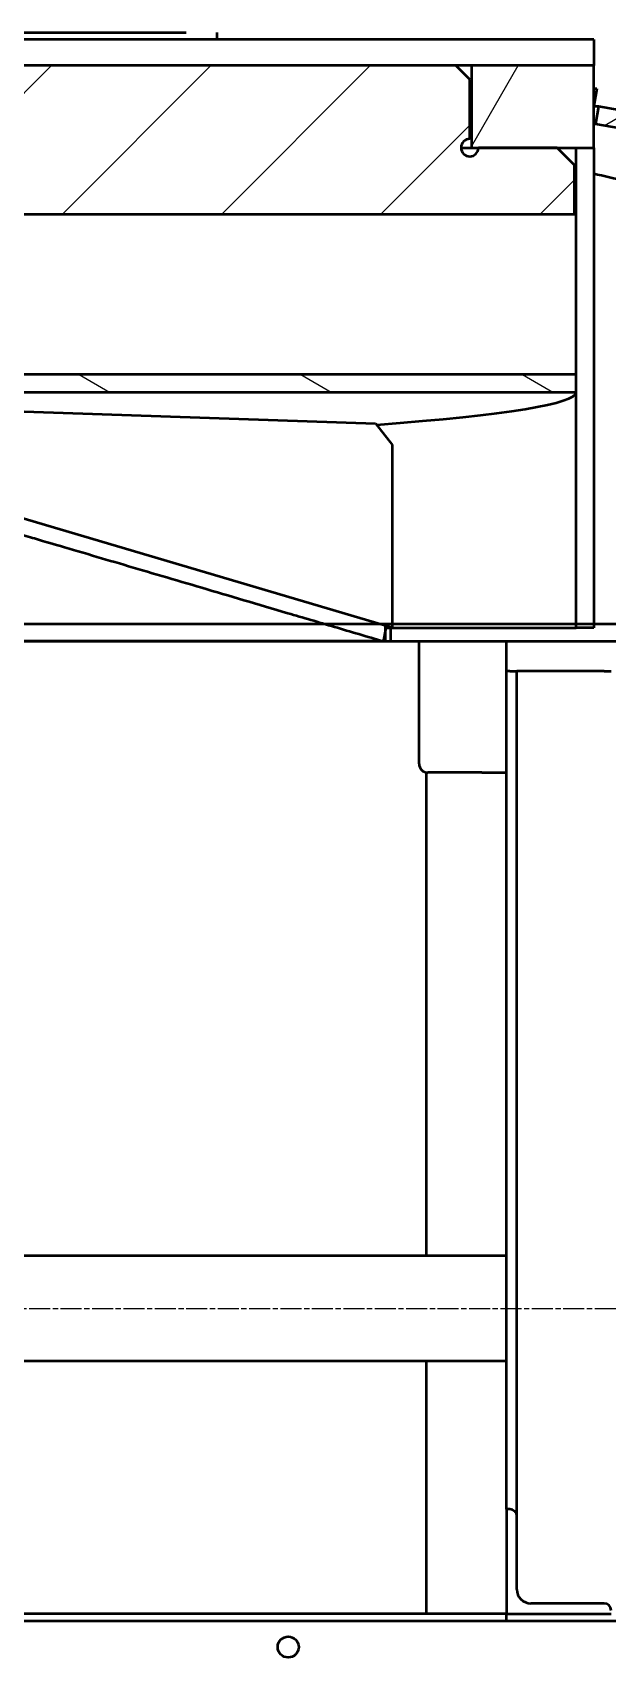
# Model space of a CAD drawing. Header units: millimetres. Extents: x 39335 to 110675, y -13954 to 36506.
# Drawn here: x 52980 to 53310, y 21203 to 22134 of the extents above; entities that cross this region are included whole.
import ezdxf

# ---------------------------------------------------------------- set-up
doc = ezdxf.new("R2010")
doc.units = ezdxf.units.MM
doc.linetypes.add('AM_ISO08W050', pattern=[18, 12, -1.5, 3, -1.5])
for name, color, linetype, lineweight in [('AM_0', 7, 'Continuous', 50), ('AM_5', 3, 'Continuous', 25), ('AM_7', 4, 'AM_ISO08W050', 25), ('AM_8', 1, 'Continuous', 25), ('RED', 1, 'Continuous', 9)]:
    doc.layers.add(name, color=color, linetype=linetype, lineweight=lineweight)
doc.styles.add('Andritz-Norm', font='arial.ttf')
doc.styles.get("Standard").update_dxf_attribs({"font": 'ISOCP.SHX'})
doc.dimstyles.new('Andritz-Bem', dxfattribs={"dimscale": 20, "dimtxt": 3.5, "dimasz": 2.5, "dimexe": 1, "dimexo": 0, "dimgap": 0.8, "dimtad": 1, "dimrnd": 1e-08, "dimtxsty": 'Andritz-Norm', "dimcen": 0.09, "dimdle": 10, "dimclrd": 7, "dimclre": 7, "dimclrt": 179, "dimazin": 2, "dimtfac": 1, "dimtdec": 3, "dimtmove": 0, "dimatfit": 3, "dimldrblk": 'Filled-1', "dimfxl": 0, "dimtolj": 1, "dimtzin": 0, "dimlwd": 25, "dimlwe": 25, "dimarcsym": 0})

# ---------------------------------------------------------------- blocks, each defined once
blk = doc.blocks.new('*D225')
at = {"layer": 'AM_5', "lineweight": 25, "transparency": 16777216}
for p, q in [((3734611.854903609, -121771.3859183454), (3734611.854903609, -121360.4463445324)), ((3736111.846570252, -121771.3859183454), (3736111.846570252, -121360.4463445324))]:
    blk.add_line(p, q, dxfattribs=at)
at = {"layer": 'AM_5', "transparency": 16777216}
blk.add_line((3736061.846570252, -121380.4463445324), (3734661.854903609, -121380.4463445324), dxfattribs=at)
for points in [[(3734661.854903609, -121372.1130111991), (3734661.854903609, -121388.7796778657), (3734611.854903609, -121380.4463445324)], [(3736061.846570252, -121372.1130111991), (3736061.846570252, -121388.7796778657), (3736111.846570252, -121380.4463445324)]]:
    blk.add_solid(points, dxfattribs=at)
at = {"layer": 'DEFPOINTS', "color": 0, "transparency": 16777216}
for p in [(3734611.854903609, -121380.4463445324), (3734611.854903609, -121791.3859183454), (3736111.846570252, -121791.3859183454)]:
    blk.add_point(p, dxfattribs=at)
at = {"layer": 'AM_5', "color": 2, "transparency": 16777216, "insert": (3735361.850736931, -121315.4463445324), "char_height": 70, "attachment_point": 5}
blk.add_mtext('\\A1;1500...annular channel', dxfattribs=at)
blk = doc.blocks.new('Filled-1')
at = {"color": 0}
for p, q in [((0, 0), (-1, 0.25)), ((-1, 0.25), (-1, -0.25)), ((-1, 0), (0, 0)), ((-1, -0.25), (0, 0))]:
    blk.add_line(p, q, dxfattribs=at)
at = {"color": 0, "flags": 128}
blk.add_lwpolyline([(-1, -0.25), (0, 0), (-1, 0.25), (-1, -0.25)], dxfattribs=at)
at = {"color": 0}
blk.add_solid([(-1, -0.25), (0, 0), (-1, 0.25), (-1, -0.25)], dxfattribs=at)
blk = doc.blocks.new('rgqwefw')
at = {"layer": 'AM_8'}
h = blk.add_hatch(dxfattribs=at)
h.set_pattern_fill('ANSI31', color=256, scale=508, angle=14.99997778074499, style=0)
h.set_pattern_definition([(59.99997778074501, (3729991.665609546, -134858.1113318948), (-54.99260082768447, 31.75002132608664), [])])
h.paths.add_polyline_path([(3736111.850736931, -121806.3859183454), (3736041.850736931, -121806.3859183454), (3736041.850736931, -121853.3859183454), (3736045.850736931, -121853.3859183454), (3736090.850736931, -121853.3859183454), (3736111.850736931, -121853.3859183454)])
h.paths.add_polyline_path([(3734681.850736931, -121806.3859183454), (3734611.850736931, -121806.3859183454), (3734611.850736931, -121853.3859183454), (3734621.850736931, -121853.3859183454), (3734632.850736931, -121853.3859183454), (3734677.850736931, -121853.3859183454), (3734681.850736931, -121853.3859183454)])
h = blk.add_hatch(dxfattribs=at)
h.set_pattern_fill('ANSI31', color=256, scale=20.32, angle=180, style=0)
h.set_pattern_definition([(225, (3773191.715300222, -127877.7005015016), (45.6197010950313, -45.61970109503131), [])])
edge = h.paths.add_edge_path()
edge.add_line((3736100.850736931, -121863.3859183454), (3736090.850736931, -121853.3859183454))
edge.add_line((3736090.850736931, -121853.3859183454), (3736045.850736931, -121853.3859183454))
edge.add_arc((3736040.850736931, -121853.3859183454), 5, -270, 0, ccw=False)
edge.add_line((3736040.850736931, -121848.3859183454), (3736040.850736931, -121814.3859183454))
edge.add_line((3736040.850736931, -121814.3859183454), (3736032.850736931, -121806.3859183454))
edge.add_line((3736032.850736931, -121806.3859183454), (3735700.850736931, -121806.3859183454))
edge.add_line((3735700.850736931, -121806.3859183454), (3735692.850736931, -121814.3859183454))
edge.add_line((3735692.850736931, -121814.3859183454), (3735692.850736931, -121853.187005978))
edge.add_line((3735692.850736931, -121853.187005978), (3735708.673244501, -121891.3859183454))
edge.add_line((3735708.673244501, -121891.3859183454), (3736100.850736931, -121891.3859183454))
edge.add_line((3736100.850736931, -121891.3859183454), (3736100.850736931, -121863.3859183454))
h = blk.add_hatch(dxfattribs=at)
h.set_pattern_fill('ANSI31', color=256, scale=254, angle=-14.99997778074499, style=0)
h.set_pattern_definition([(30.000022219255, (3731708.962656873, -131509.6860810274), (-15.87501066304332, 27.49630041384224), [])])
h.paths.add_polyline_path([(3736585.114255154, -121922.9893117121), (3736586.850736931, -121913.1412341819), (3736114.587218707, -121829.8684339148), (3736112.850736931, -121839.716511445)])
h = blk.add_hatch(dxfattribs=at)
h.set_pattern_fill('ANSI31', color=256, scale=508, angle=105.00024553567, style=0)
h.set_pattern_definition([(150.00024553567, (3729991.665609546, -134858.1113318948), (-31.74976433404117, -54.99274920144335), [])])
edge = h.paths.add_edge_path()
edge.add_ellipse((3735361.850736931, -122154.5189089889), major_axis=(-9.131e-13, 8224.571428571413), ratio=0.0472972972972975, start_angle=88.80765246257474, end_angle=88.87740890408152)
edge.add_line((3734972.925399621, -121993.3859246148), (3734621.850774803, -121993.3859246148))
edge.add_ellipse((3735361.850736931, -121988.3803226284), major_axis=(1.737e-12, -15645.71428571418), ratio=0.04729729729729761, start_angle=269.98166910967416, end_angle=270.0183308903257, ccw=False)
edge.add_line((3734621.850774803, -121983.3747206419), (3734972.934966462, -121983.3747206419))
edge = h.paths.add_edge_path()
edge.add_ellipse((3735361.850736931, -122154.5189089889), major_axis=(-9.131e-13, 8224.571428571413), ratio=0.0472972972972975, start_angle=271.1225910959185, end_angle=271.1923475374252)
edge.add_line((3735750.766507399, -121983.3747206419), (3736101.850699058, -121983.3747206419))
edge.add_ellipse((3735361.850736931, -121988.3803226284), major_axis=(1.737e-12, -15645.71428571418), ratio=0.04729729729729761, start_angle=89.98166910967433, end_angle=90.01833089032579, ccw=False)
edge.add_line((3736101.850699058, -121993.3859246148), (3735750.77607424, -121993.3859246148))
at = {"layer": 'AM_0'}
for p, q in [((3736111.846570252, -121791.3859183454), (3735566.835492461, -121791.3859183454)), ((3735692.85370832, -121787.3859183454), (3735878.455173017, -121787.3859183454)), ((3735895.925195918, -121787.3859183454), (3735895.925195918, -121791.3859183454)), ((3736111.846570252, -121791.3859183454), (3736111.846570252, -121806.3859183454)), ((3736032.850736931, -121806.3859183454), (3735700.850736931, -121806.3859183454)), ((3736040.850736931, -121814.3859183454), (3736032.850736931, -121806.3859183454)), ((3736041.846141327, -121806.3859183454), (3736032.850736931, -121806.3859183454)), ((3736041.846141327, -121806.3859183454), (3736041.850736931, -121806.3859183454)), ((3736111.850736931, -121806.3859183454), (3736041.850736931, -121806.3859183454)), ((3736041.850736931, -121806.3859183454), (3736041.850736931, -121853.3859183454)), ((3736111.850736931, -121853.3859183454), (3736111.850736931, -121806.3859183454)), ((3736040.850736931, -121848.3859183454), (3736040.850736931, -121814.3859183454)), ((3736113.587218707, -121819.5378408153), (3736111.850736931, -121829.3859183454)), ((3736111.850736931, -121819.5378408153), (3736113.587218707, -121819.5378408153)), ((3736114.587218707, -121829.8684339149), (3736111.850736931, -121829.8684339149)), ((3736114.587218707, -121829.8684339149), (3736112.850736931, -121839.716511445)), ((3736114.587218707, -121829.8684339148), (3736112.850736931, -121839.716511445)), ((3736586.850736931, -121913.1412341819), (3736114.587218707, -121829.8684339148)), ((3736112.850736931, -121839.716511445), (3736111.850736931, -121839.716511445)), ((3736112.850736931, -121839.716511445), (3736585.114255154, -121922.9893117121)), ((3736035.850736931, -121853.3859183454), (3736041.850736931, -121853.3859183454)), ((3736041.850736931, -121853.3859183454), (3736111.850736931, -121853.3859183454)), ((3736090.850736931, -121853.3859183454), (3736045.850736931, -121853.3859183454)), ((3736100.850736931, -121863.3859183454), (3736090.850736931, -121853.3859183454)), ((3736101.850736914, -121988.2747266521), (3736101.850736914, -121853.3859183454)), ((3736111.850736914, -121853.3859183454), (3736111.850736914, -122128.3859183454)), ((3736100.850736931, -121891.3859183454), (3736100.850736931, -121863.3859183454)), ((3735708.673244501, -121891.3859183454), (3736100.850736931, -121891.3859183454)), ((3736101.850699058, -121983.3747206419), (3735750.766507399, -121983.3747206419)), ((3736101.850736931, -121988.2747266521), (3736101.850736931, -121988.3803226284)), ((3736101.850736914, -122128.3859183454), (3736101.850736914, -121988.3803226284)), ((3735750.77607424, -121993.3859246148), (3736101.850699058, -121993.3859246148)), ((3735754.002542399, -122003.4336500331), (3735986.903380195, -122011.445904356)), ((3735986.903380195, -122011.445904356), (3735996.607826279, -122023.7797566977)), ((3735996.607826279, -122128.3859183454), (3735996.607826279, -122023.7797566977)), ((3735996.607826279, -122128.3859183454), (3735742.90568566, -122053.3859183454)), ((3735992.395109908, -122126.3859183455), (3735769.790430644, -122126.3859183456)), ((3736638.853993316, -122126.3859183457), (3735992.395109908, -122126.3859183455)), ((3735992.395109908, -122126.3859183455), (3735992.395109908, -122136.3859183453)), ((3735992.493329512, -122128.3859183454), (3735996.607826279, -122128.3859183454)), ((3735995.386991341, -122128.3859183454), (3735995.386991341, -122136.3859183454)), ((3735996.607826279, -122128.3859183454), (3736101.850736914, -122128.3859183454)), ((3736111.850736914, -122128.3859183454), (3736101.850736914, -122128.3859183454)), ((3735991.454643907, -122136.1653997298), (3735747.131967903, -122136.1653997298)), ((3735995.386991341, -122136.3859183454), (3735765.128326622, -122136.3859183454)), ((3735992.395109908, -122136.3859183453), (3735769.790430644, -122136.3859183454)), ((3736638.853993316, -122136.3859183452), (3735992.395109908, -122136.3859183451)), ((3736011.850736931, -122206.3859183454), (3736011.850736931, -122136.3859183454)), ((3736061.850736931, -122211.3859183454), (3736061.850736931, -122136.3859183454)), ((3736063.850736931, -122153.3859183454), (3736061.850736931, -122153.3859183454)), ((3736063.850736931, -122153.3859183454), (3736067.850736931, -122153.3859183454)), ((3736075.850736931, -122153.3859183454), (3736067.850736931, -122153.3859183454)), ((3736067.850736931, -122637.3859183454), (3736067.850736931, -122153.3859183454)), ((3736117.850736931, -122153.3859183454), (3736075.850736931, -122153.3859183454)), ((3736117.850736931, -122153.3859183454), (3736121.850736931, -122153.3859183454)), ((3736015.924509528, -122211.2993797322), (3736015.924509528, -122488.2359183454)), ((3736047.850736931, -122211.3859183454), (3736016.850736931, -122211.3859183454)), ((3736047.850736931, -122211.3859183454), (3736061.850736931, -122211.3859183454)), ((3736061.850736931, -122633.3859183454), (3736061.850736931, -122211.3859183454)), ((3736061.850736931, -122488.2359183454), (3735621.358925626, -122488.2359183454)), ((3736061.850736931, -122548.5359183454), (3735621.358925626, -122548.5359183454)), ((3736015.924509528, -122548.5359183454), (3736015.924509528, -122693.3859183454)), ((3736063.850736931, -122633.3859183454), (3736061.850736931, -122633.3859183454)), ((3736061.850736931, -122633.3859183454), (3736061.850736931, -122693.3859183454)), ((3736067.850736931, -122679.3859183454), (3736067.850736931, -122637.3859183454)), ((3736061.850736931, -122693.3859183454), (3735545.805299222, -122693.3859183454)), ((3736061.850736931, -122693.3859183454), (3736121.850736931, -122693.3859183454)), ((3736061.850736931, -122697.3859183454), (3736061.850736931, -122693.3859183454)), ((3736117.850736931, -122687.3859183454), (3736075.850736931, -122687.3859183454)), ((3735541.850736931, -122697.3859183454), (3737417.75073693, -122697.3859183454))]:
    blk.add_line(p, q, dxfattribs=at)
blk.add_circle((3735936.850736931, -122712.3859183454), 6, dxfattribs=at)
for centre, radius, start, end in [((3736040.850736931, -121853.3859183454), 5, 90, 0), ((3736016.850736931, -122206.3859183454), 4.999999999999928, 180, 270), ((3736063.850736931, -122637.3859183454), 4.000000000000198, 0, 90), ((3736075.850736931, -122679.3859183454), 7.999999999999829, 180, 270), ((3736117.850736931, -122691.3859183454), 4.000000000000342, 0, 90)]:
    blk.add_arc(centre, radius, start, end, dxfattribs=at)
for centre, major_axis, ratio, start_param, end_param in [((3735361.850736931, -121988.3803226284), (1.737e-12, -15645.71428571418), 0.04729729729729761, 1.570476392403891, 1.571116261185903), ((3735361.850714343, -121983.3859212708), (740.0000225879228, 2.9317363518e-06), 0.04729729729808569, 0.0001598774447525, 0.0003199341981714), ((3735361.850736931, -121993.3747269113), (739.9999999999991, -1.638e-13), 0.0472972972972978, 5.719576496764794, 6.28286537278859)]:
    blk.add_ellipse(centre, major_axis=major_axis, ratio=ratio, start_param=start_param, end_param=end_param, dxfattribs=at)
blk.add_open_spline([(3736352.386377938, -121923.5368223134), (3736285.514871768, -121908.1795657375), (3736215.154187646, -121892.0285010611), (3736136.020474373, -121873.8814728623), (3736123.975592168, -121871.1198221715), (3736111.850736914, -121868.3404365753)], degree=3, knots=[0, 0, 0, 0, 26.59053527531034, 26.59053527531034, 31.29891321397598, 31.29891321397598, 31.29891321397598, 31.29891321397598], dxfattribs=at)
for points, weights in [([(3735723.98264267, -122057.3385654061), (3735819.406078158, -122085.3319623329), (3735991.454643907, -122136.1653997298)], [1, 1.04428017531768, 1]), ([(3735991.454643907, -122136.1653997298), (3735992.210618246, -122132.2805986583), (3735992.968503058, -122128.3859183454)], [1.000002293430748, 1.000011098438808, 1.000018300878939])]:
    blk.add_rational_spline(points, weights, degree=2, dxfattribs=at)
at = {"layer": 'AM_7'}
blk.add_line((3735590.46012571, -122518.3859183454), (3736349.0240324, -122518.3859183454), dxfattribs=at)
at = {"layer": 'AM_5'}
dim = blk.add_linear_dim(base=(3734611.854903609, -121380.4463445324), p1=(3736111.846570252, -121791.3859183454), p2=(3734611.854903609, -121791.3859183454), text='<>...annular channel', dimstyle='Andritz-Bem', override={"dimexo": 1, "dimgap": 1.5, "dimdec": 0, "dimtxsty": 'Standard', "dimdle": 0, "dimclrd": 256, "dimclre": 256, "dimclrt": 2, "dimatfit": 2, "dimlwd": 65535}, dxfattribs=at)
dim.commit()
dim.dimension.update_dxf_attribs({"geometry": '*D225', "text_midpoint": (3735361.850736931, -121380.4463445324), "dimtype": 128})

msp = doc.modelspace()

# ---------------------------------------------------------------- block references
at = {"layer": 'RED'}
msp.add_blockref('rgqwefw', (-3682809.916302654, 143921.2935661025), dxfattribs=at)

doc.saveas('drawing.dxf')
